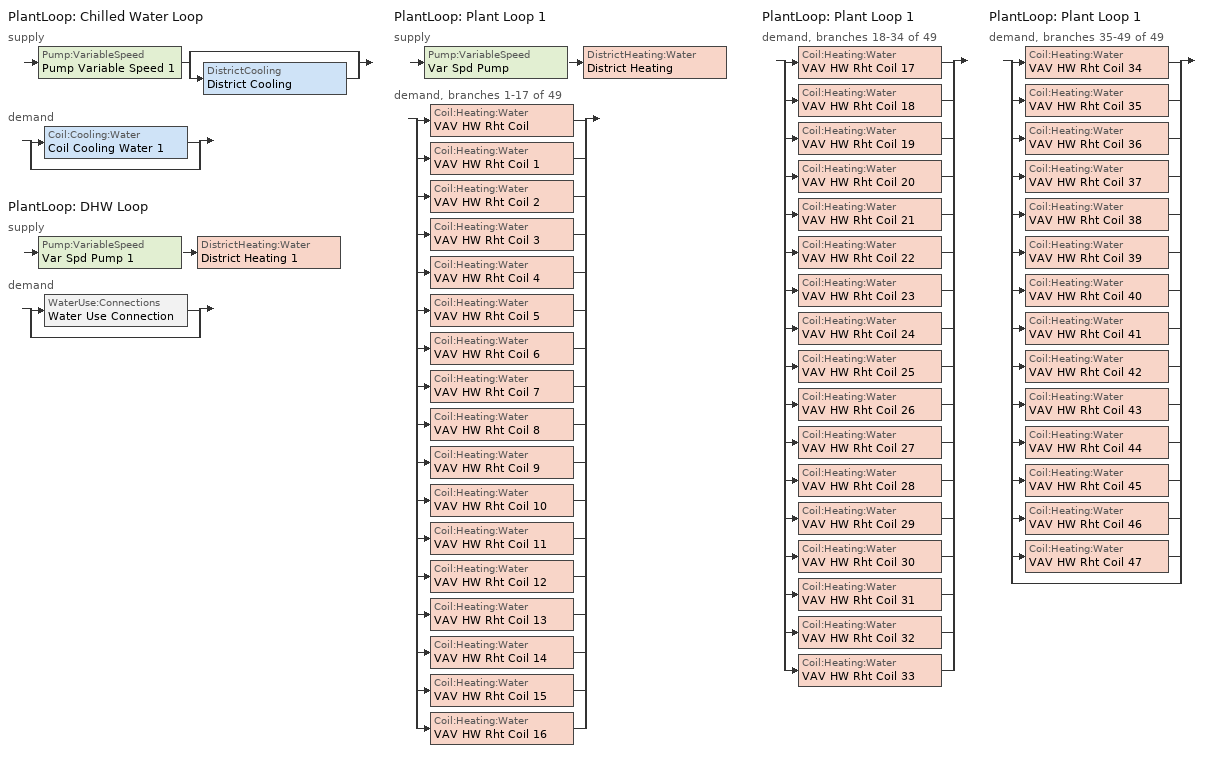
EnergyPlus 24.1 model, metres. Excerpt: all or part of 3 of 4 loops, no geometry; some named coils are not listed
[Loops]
PlantLoop 'Chilled Water Loop'
 supply: Pump:VariableSpeed 'Pump Variable Speed 1' > split
  | bypass
  | DistrictCooling 'District Cooling'
 demand: split
  | Coil:Cooling:Water 'Coil Cooling Water 1'
  | bypass
PlantLoop 'DHW Loop'
 supply: Pump:VariableSpeed 'Var Spd Pump 1' > DistrictHeating:Water 'District Heating 1'
 demand: split
  | WaterUse:Connections 'Water Use Connection'
  | bypass
PlantLoop 'Plant Loop 1'
 supply: Pump:VariableSpeed 'Var Spd Pump' > DistrictHeating:Water 'District Heating'
 demand, branches 1-17 of 49: split
  | Coil:Heating:Water 'VAV HW Rht Coil'
  | Coil:Heating:Water 'VAV HW Rht Coil 1'
  | Coil:Heating:Water 'VAV HW Rht Coil 2'
  | Coil:Heating:Water 'VAV HW Rht Coil 3'
  | Coil:Heating:Water 'VAV HW Rht Coil 4'
  | Coil:Heating:Water 'VAV HW Rht Coil 5'
  | Coil:Heating:Water 'VAV HW Rht Coil 6'
  | Coil:Heating:Water 'VAV HW Rht Coil 7'
  | Coil:Heating:Water 'VAV HW Rht Coil 8'
  | Coil:Heating:Water 'VAV HW Rht Coil 9'
  | Coil:Heating:Water 'VAV HW Rht Coil 10'
  | Coil:Heating:Water 'VAV HW Rht Coil 11'
  | Coil:Heating:Water 'VAV HW Rht Coil 12'
  | Coil:Heating:Water 'VAV HW Rht Coil 13'
  | Coil:Heating:Water 'VAV HW Rht Coil 14'
  | Coil:Heating:Water 'VAV HW Rht Coil 15'
  | Coil:Heating:Water 'VAV HW Rht Coil 16'
PlantLoop 'Plant Loop 1'
 demand, branches 18-34 of 49: split
  | Coil:Heating:Water 'VAV HW Rht Coil 17'
  | Coil:Heating:Water 'VAV HW Rht Coil 18'
  | Coil:Heating:Water 'VAV HW Rht Coil 19'
  | Coil:Heating:Water 'VAV HW Rht Coil 20'
  | Coil:Heating:Water 'VAV HW Rht Coil 21'
  | Coil:Heating:Water 'VAV HW Rht Coil 22'
  | Coil:Heating:Water 'VAV HW Rht Coil 23'
  | Coil:Heating:Water 'VAV HW Rht Coil 24'
  | Coil:Heating:Water 'VAV HW Rht Coil 25'
  | Coil:Heating:Water 'VAV HW Rht Coil 26'
  | Coil:Heating:Water 'VAV HW Rht Coil 27'
  | Coil:Heating:Water 'VAV HW Rht Coil 28'
  | Coil:Heating:Water 'VAV HW Rht Coil 29'
  | Coil:Heating:Water 'VAV HW Rht Coil 30'
  | Coil:Heating:Water 'VAV HW Rht Coil 31'
  | Coil:Heating:Water 'VAV HW Rht Coil 32'
  | Coil:Heating:Water 'VAV HW Rht Coil 33'
PlantLoop 'Plant Loop 1'
 demand, branches 35-49 of 49: split
  | Coil:Heating:Water 'VAV HW Rht Coil 34'
  | Coil:Heating:Water 'VAV HW Rht Coil 35'
  | Coil:Heating:Water 'VAV HW Rht Coil 36'
  | Coil:Heating:Water 'VAV HW Rht Coil 37'
  | Coil:Heating:Water 'VAV HW Rht Coil 38'
  | Coil:Heating:Water 'VAV HW Rht Coil 39'
  | Coil:Heating:Water 'VAV HW Rht Coil 40'
  | Coil:Heating:Water 'VAV HW Rht Coil 41'
  | Coil:Heating:Water 'VAV HW Rht Coil 42'
  | Coil:Heating:Water 'VAV HW Rht Coil 43'
  | Coil:Heating:Water 'VAV HW Rht Coil 44'
  | Coil:Heating:Water 'VAV HW Rht Coil 45'
  | Coil:Heating:Water 'VAV HW Rht Coil 46'
  | Coil:Heating:Water 'VAV HW Rht Coil 47'
  | bypass
[Sizing:Plant] Sizing Option=NonCoincident; Zone Timesteps in Averaging Window=1; Coincident Sizing Factor Mode=None
Name | Loop Type | Design Loop Exit Temperature {C} | Loop Design Temperature Difference {deltaC}
Chilled Water Loop | Cooling | 7.22 | 6.67
DHW Loop; Plant Loop 1 | Heating | 82 | 11
[Coil:Heating:Water] Availability Schedule=Always On Discrete hvac_library; U-Factor Times Area Value {W/K}=Autosize; Maximum Water Flow Rate {m3/s}=Autosize; Performance Input Method=UFactorTimesAreaAndDesignWaterFlowRate; Rated Capacity {W}=Autosize; Rated Inlet Water Temperature {C}=82.2; Rated Inlet Air Temperature {C}=16.6; Rated Outlet Water Temperature {C}=71.1; Rated Outlet Air Temperature {C}=32.2; Rated Ratio for Air and Water Convection=0.5
VAV HW Rht Coil; VAV HW Rht Coil 1; VAV HW Rht Coil 2; VAV HW Rht Coil 3; VAV HW Rht Coil 4; VAV HW Rht Coil 5; VAV HW Rht Coil 6; VAV HW Rht Coil 7; VAV HW Rht Coil 8; VAV HW Rht Coil 9; VAV HW Rht Coil 10; VAV HW Rht Coil 11; VAV HW Rht Coil 12; VAV HW Rht Coil 13; VAV HW Rht Coil 14; VAV HW Rht Coil 15; VAV HW Rht Coil 16; VAV HW Rht Coil 17; VAV HW Rht Coil 18; VAV HW Rht Coil 19; VAV HW Rht Coil 20; VAV HW Rht Coil 21; VAV HW Rht Coil 22; VAV HW Rht Coil 23; VAV HW Rht Coil 24; VAV HW Rht Coil 25; VAV HW Rht Coil 26; VAV HW Rht Coil 27; VAV HW Rht Coil 28; VAV HW Rht Coil 29; VAV HW Rht Coil 30; VAV HW Rht Coil 31; VAV HW Rht Coil 32; VAV HW Rht Coil 33; VAV HW Rht Coil 34; VAV HW Rht Coil 35; VAV HW Rht Coil 36; VAV HW Rht Coil 37; VAV HW Rht Coil 38; VAV HW Rht Coil 39; VAV HW Rht Coil 40; VAV HW Rht Coil 41; VAV HW Rht Coil 42; VAV HW Rht Coil 43; VAV HW Rht Coil 44; VAV HW Rht Coil 45; VAV HW Rht Coil 46; VAV HW Rht Coil 47
[Pump:VariableSpeed] Design Maximum Flow Rate {m3/s}=Autosize; Design Power Consumption {W}=Autosize; Motor Efficiency=0.9; Fraction of Motor Inefficiencies to Fluid Stream=0; Coefficient 1 of the Part Load Performance Curve=0; Coefficient 2 of the Part Load Performance Curve=1; Coefficient 3 of the Part Load Performance Curve=0; Coefficient 4 of the Part Load Performance Curve=0; Design Minimum Flow Rate {m3/s}=0; Skin Loss Radiative Fraction=0.5; Design Power Sizing Method=PowerPerFlowPerPressure; Design Electric Power per Unit Flow Rate {W/(m3/s)}=348701.1; Design Shaft Power per Unit Flow Rate per Unit Head {W/((m3/s)-Pa)}=1.28205; Design Minimum Flow Rate Fraction=0
Name | Design Pump Head {Pa} | Pump Control Type
Pump Variable Speed 1 | 179352 | Intermittent
Var Spd Pump 1 | 14945.3 | Continuous
Var Spd Pump | 179352 | Continuous
[DistrictCooling]
District Cooling: Nominal Capacity {W}=Autosize
[DistrictHeating:Water] Nominal Capacity {W}=Autosize
District Heating 1; District Heating
[PlantLoop] Fluid Type=Water; Maximum Loop Temperature {C}=100; Minimum Loop Temperature {C}=0; Maximum Loop Flow Rate {m3/s}=Autosize; Minimum Loop Flow Rate {m3/s}=0; Plant Loop Volume {m3}=Autocalculate; Load Distribution Scheme=Optimal; Plant Loop Demand Calculation Scheme=SingleSetpoint; Common Pipe Simulation=None
Name | Plant Equipment Operation Scheme
Chilled Water Loop | Chilled Water Loop Operation Schemes
DHW Loop | DHW Loop Operation Schemes
Plant Loop 1 | Plant Loop 1 Operation Schemes
[PlantEquipmentList]
Chilled Water Loop Cooling Equipment List: District Cooling
DHW Loop Heating Equipment List: District Heating 1
Plant Loop 1 Heating Equipment List: District Heating
[PlantEquipmentOperation:CoolingLoad]
Chilled Water Loop Cooling Operation Scheme: Load Range 1 Lower Limit {W}=0; Load Range 1 Upper Limit {W}=1000000000; Range 1 Equipment List=Chilled Water Loop Cooling Equipment List
[PlantEquipmentOperation:HeatingLoad] Load Range 1 Lower Limit {W}=0; Load Range 1 Upper Limit {W}=1000000000
Name | Range 1 Equipment List
DHW Loop Heating Operation Scheme | DHW Loop Heating Equipment List
Plant Loop 1 Heating Operation Scheme | Plant Loop 1 Heating Equipment List
[PlantEquipmentOperationSchemes] Control Scheme 1 Schedule=Always On Discrete
Name | Control Scheme 1
Chilled Water Loop Operation Schemes | Chilled Water Loop Cooling Operation Scheme
DHW Loop Operation Schemes | DHW Loop Heating Operation Scheme
Plant Loop 1 Operation Schemes | Plant Loop 1 Heating Operation Scheme
[SetpointManager:Scheduled] Control Variable=Temperature
Name | Schedule
Setpoint Manager Scheduled 3 | Chilled_Water_Temperature
Scheduled HW Temp 1 | WaterUse Schedule 120F
Scheduled HW Temp | Hot Water Temperature
[WaterUse:Equipment]
Water Use Equipment 1: Peak Flow Rate {m3/s}=6.31e-05; Target Temperature Schedule=WaterUse Schedule 120F; Sensible Fraction Schedule=WaterUse Sensible Fraction Schedule 20p; Latent Fraction Schedule=WaterUse Latent Fraction Schedule 5p
[WaterUse:Connections]
Water Use Connection: Water Use Equipment 1=Water Use Equipment 1
[Schedule:Constant]
Always On Discrete hvac_library: OnOff hvac_library, 1
Always On Discrete: Always On Discrete Limits, 1
[Schedule:Day:Interval]
Chilled_Water_Temperature_Default; Chilled_Water_Temperature_Summer_Design_Day; Chilled_Water_Temperature_Winter_Design_Day: No, 24:00, 6.7
Hot Water Temperature Default; Hot Water Temperature Summer Design Day; Hot Water Temperature Winter Design Day: No, 24:00, 67
WaterUse Latent Fraction Schedule 5p Day: No, 24:00, 0.05
WaterUse Schedule 120F Day: No, 24:00, 48.8889
WaterUse Sensible Fraction Schedule 20p Day: No, 24:00, 0.2
[Schedule:Week:Daily]
Chilled_Water_Temperature Week Rule - Jan1-Dec31: Chilled_Water_Temperature_Default, Chilled_Water_Temperature_Default, Chilled_Water_Temperature_Default, Chilled_Water_Temperature_Default, Chilled_Water_Temperature_Default, Chilled_Water_Temperature_Default, Chilled_Water_Temperature_Default, Chilled_Water_Temperature_Default, Chilled_Water_Temperature_Summer_Design_Day, Chilled_Water_Temperature_Winter_Design_Day, Chilled_Water_Temperature_Default, Chilled_Water_Temperature_Default
Hot Water Temperature Week Rule - Jan1-Dec31: Hot Water Temperature Default, Hot Water Temperature Default, Hot Water Temperature Default, Hot Water Temperature Default, Hot Water Temperature Default, Hot Water Temperature Default, Hot Water Temperature Default, Hot Water Temperature Default, Hot Water Temperature Summer Design Day, Hot Water Temperature Winter Design Day, Hot Water Temperature Default, Hot Water Temperature Default
WaterUse Latent Fraction Schedule 5p Week Rule - Jan1-Dec31: WaterUse Latent Fraction Schedule 5p Day, WaterUse Latent Fraction Schedule 5p Day, WaterUse Latent Fraction Schedule 5p Day, WaterUse Latent Fraction Schedule 5p Day, WaterUse Latent Fraction Schedule 5p Day, WaterUse Latent Fraction Schedule 5p Day, WaterUse Latent Fraction Schedule 5p Day, WaterUse Latent Fraction Schedule 5p Day, WaterUse Latent Fraction Schedule 5p Day, WaterUse Latent Fraction Schedule 5p Day, WaterUse Latent Fraction Schedule 5p Day, WaterUse Latent Fraction Schedule 5p Day
WaterUse Schedule 120F Week Rule - Jan1-Dec31: WaterUse Schedule 120F Day, WaterUse Schedule 120F Day, WaterUse Schedule 120F Day, WaterUse Schedule 120F Day, WaterUse Schedule 120F Day, WaterUse Schedule 120F Day, WaterUse Schedule 120F Day, WaterUse Schedule 120F Day, WaterUse Schedule 120F Day, WaterUse Schedule 120F Day, WaterUse Schedule 120F Day, WaterUse Schedule 120F Day
WaterUse Sensible Fraction Schedule 20p Week Rule - Jan1-Dec31: WaterUse Sensible Fraction Schedule 20p Day, WaterUse Sensible Fraction Schedule 20p Day, WaterUse Sensible Fraction Schedule 20p Day, WaterUse Sensible Fraction Schedule 20p Day, WaterUse Sensible Fraction Schedule 20p Day, WaterUse Sensible Fraction Schedule 20p Day, WaterUse Sensible Fraction Schedule 20p Day, WaterUse Sensible Fraction Schedule 20p Day, WaterUse Sensible Fraction Schedule 20p Day, WaterUse Sensible Fraction Schedule 20p Day, WaterUse Sensible Fraction Schedule 20p Day, WaterUse Sensible Fraction Schedule 20p Day
[Schedule:Year]
Chilled_Water_Temperature: Chilled_Water_Temperature Week Rule - Jan1-Dec31, 1, 1, 12, 31
Hot Water Temperature: Hot Water Temperature Week Rule - Jan1-Dec31, 1, 1, 12, 31
WaterUse Latent Fraction Schedule 5p: WaterUse Latent Fraction Schedule 5p Week Rule - Jan1-Dec31, 1, 1, 12, 31
WaterUse Schedule 120F: WaterUse Schedule 120F Week Rule - Jan1-Dec31, 1, 1, 12, 31
WaterUse Sensible Fraction Schedule 20p: WaterUse Sensible Fraction Schedule 20p Week Rule - Jan1-Dec31, 1, 1, 12, 31
